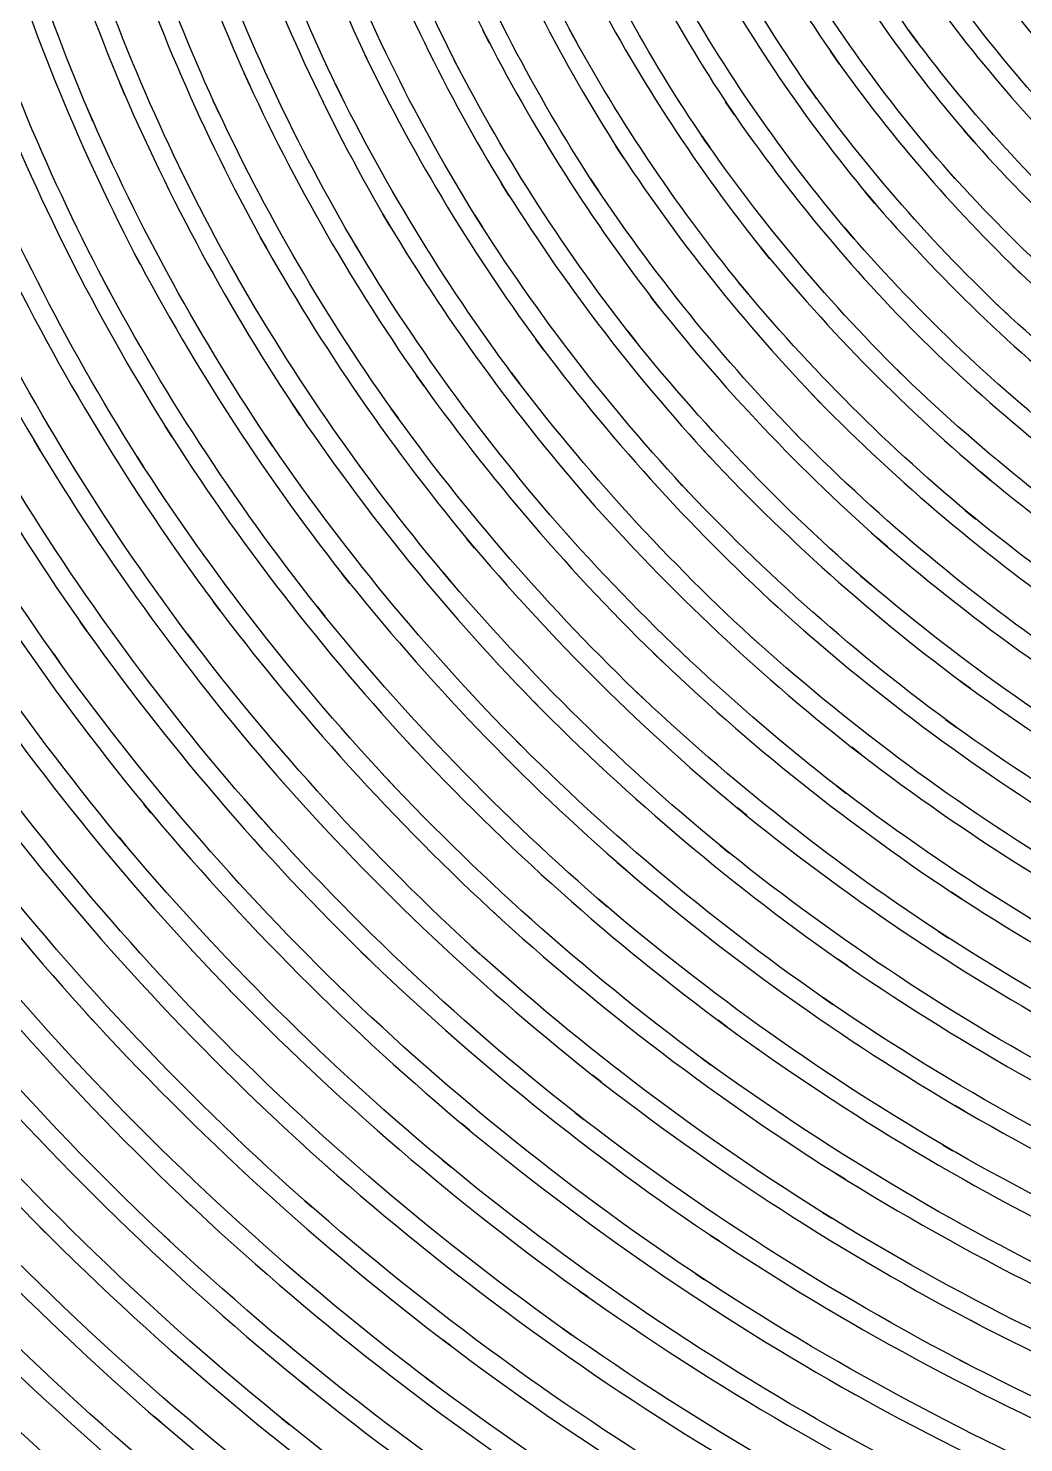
# Model space of a CAD drawing. Extents: x -32 to 185, y 69 to 286.
# Drawn here: x 40.84 to 62.77, y 119.94 to 151.1 of the extents above; entities that cross this region are included whole.
import ezdxf

# ---------------------------------------------------------------- set-up
doc = ezdxf.new("R2010")
doc.units = 0
doc.layers.add('Ebene_1', color=7, linetype='CONTINUOUS')

msp = doc.modelspace()

# ---------------------------------------------------------------- linework, layer by layer
at = {"layer": 'Ebene_1', "color": 7}
for p, q in [((51.006721, 150.770023), (50.861375, 151.056387)), ((52.762831, 151.085915), (52.919377, 150.797514)), ((60.235275, 151.062242), (60.444002, 150.778932)), ((58.713091, 150.312096), (58.515055, 150.594641)), ((48.402464, 150.224532), (48.268064, 150.503005)), ((50.229847, 150.398387), (50.375447, 150.117368)), ((42.971731, 149.626095), (42.858968, 149.890822)), ((45.721334, 149.841186), (45.597625, 150.112786)), ((47.612099, 149.869695), (47.746245, 149.596313)), ((58.013854, 149.832022), (58.211382, 149.555586)), ((42.156421, 149.309949), (42.268931, 149.050058)), ((44.917988, 149.50544), (45.041442, 149.238422)), ((56.393162, 149.204058), (56.20658, 149.479731)), ((55.676616, 148.736967), (55.862689, 148.466894)), ((61.67524, 148.600021), (61.448439, 148.859912)), ((53.964032, 148.23653), (53.788905, 148.506094)), ((61.030985, 148.048421), (61.256767, 147.794639)), ((53.230941, 147.784457), (53.405559, 147.520238)), ((51.432576, 147.416638), (51.269412, 147.679584)), ((59.486401, 147.251693), (59.271565, 147.505984)), ((48.807191, 146.751001), (48.655482, 147.007838)), ((50.684211, 146.980347), (50.84712, 146.722492)), ((46.095771, 146.245219), (45.95577, 146.495692)), ((58.823564, 146.711292), (59.037637, 146.462347)), ((43.307477, 145.904382), (43.178422, 146.149255)), ((48.044063, 146.331765), (48.195009, 146.07951)), ((57.173599, 146.031655), (56.971235, 146.280601)), ((45.319152, 145.843801), (45.458643, 145.597146)), ((62.769532, 145.6394), (62.528986, 145.869255)), ((42.517367, 145.522564), (42.645658, 145.281509)), ((56.492944, 145.503982), (56.694544, 145.259873)), ((54.74396, 144.947291), (54.55356, 145.1914)), ((62.16804, 145.031545), (62.406804, 144.806781)), ((54.046251, 144.433617), (54.235378, 144.194599)), ((60.599784, 144.180344), (60.371711, 144.406636)), ((52.204104, 144.006235), (52.025922, 144.245508)), ((49.562174, 143.214853), (49.39621, 143.449035)), ((51.489848, 143.508089), (51.666758, 143.273653)), ((59.978947, 143.583435), (60.204984, 143.362235)), ((58.298946, 142.843725), (58.0836, 143.066707)), ((46.825808, 142.579507), (46.671044, 142.810125)), ((48.832137, 142.733507), (48.997337, 142.503143)), ((44.00315, 142.106561), (43.859841, 142.332852)), ((46.080498, 142.115979), (46.233989, 141.889942)), ((57.659781, 142.259288), (57.873345, 142.041397)), ((41.102857, 141.801615), (40.970748, 142.023324)), ((55.87338, 141.638197), (55.67127, 141.856851)), ((43.242822, 141.662633), (43.385114, 141.440415)), ((62.057313, 141.130378), (61.819567, 141.328669)), ((55.216652, 141.066742), (55.417488, 140.852414)), ((53.330468, 140.570377), (53.140577, 140.785723)), ((61.484076, 140.480777), (61.719276, 140.287068)), ((52.656177, 140.013941), (52.844541, 139.802668)), ((50.677084, 139.648158), (50.499157, 139.86045)), ((59.773783, 139.673613), (59.549529, 139.869359)), ((47.920609, 138.877903), (47.75439, 139.08714)), ((49.985229, 139.108012), (50.161883, 138.89954)), ((59.181201, 139.035721), (59.403674, 138.843794)), ((45.069442, 138.265975), (44.914679, 138.472157)), ((57.358654, 138.341575), (57.146872, 138.535794)), ((47.212463, 138.354812), (47.377154, 138.149393)), ((42.131221, 137.819248), (41.987149, 138.022884)), ((44.344496, 137.761975), (44.498242, 137.559102)), ((56.746981, 137.716666), (56.956981, 137.52652)), ((41.390239, 137.335102), (41.533294, 137.13452)), ((54.818033, 137.142665), (54.618724, 137.334847)), ((54.187778, 136.53201), (54.385815, 136.343392)), ((61.601167, 136.553646), (61.369785, 136.723937)), ((52.159813, 136.083246), (51.971958, 136.273901)), ((61.059494, 135.867137), (61.28833, 135.700409)), ((49.389592, 135.171972), (49.213446, 135.360845)), ((51.510467, 135.488627), (51.696285, 135.301536)), ((59.202328, 135.091281), (58.983674, 135.261063)), ((46.515262, 134.415717), (46.350571, 134.602554)), ((48.722428, 134.593645), (48.896791, 134.408335)), ((58.6408, 134.416735), (58.857164, 134.250517)), ((43.545477, 133.819826), (43.391477, 134.005389)), ((45.830534, 133.854953), (45.993698, 133.671171)), ((56.671126, 133.75568), (56.464689, 133.924953)), ((42.842677, 133.278916), (42.995404, 133.096152)), ((56.089489, 133.09488), (56.294398, 132.928407)), ((54.013669, 132.554988), (53.818687, 132.724006)), ((53.411923, 131.908951), (53.604869, 131.743242)), ((61.405167, 131.920406), (61.181676, 132.06677)), ((51.236066, 131.497351), (51.052793, 131.665351)), ((60.896584, 131.201696), (61.118039, 131.058005)), ((48.346718, 130.589284), (48.173627, 130.757437)), ((50.61472, 130.867096), (50.79672, 130.701565)), ((58.890001, 130.444117), (58.678473, 130.591194)), ((45.351479, 129.838782), (45.189333, 130.006222)), ((47.705518, 129.976288), (47.876827, 129.810935)), ((58.360546, 129.737753), (58.570291, 129.593374)), ((42.259512, 129.252131), (42.107549, 129.41868)), ((44.691442, 129.243883), (44.852315, 129.079014)), ((56.240689, 129.097112), (56.040362, 129.24508)), ((41.580639, 128.676119), (41.731585, 128.511861)), ((55.689852, 128.404468), (55.888143, 128.259402)), ((53.46385, 127.887333), (53.273959, 128.036089)), ((52.891631, 127.209503), (53.079232, 127.063648)), ((61.472112, 127.24262), (61.256767, 127.368492)), ((50.565593, 126.822721), (50.386647, 126.971656)), ((60.997894, 126.495273), (61.210439, 126.371997)), ((47.553808, 125.910327), (47.38479, 126.059873)), ((49.972501, 126.161004), (50.150174, 126.013927)), ((58.839092, 125.744669), (58.634946, 125.872044)), ((44.435115, 125.157916), (44.276023, 125.307767)), ((46.939844, 125.265716), (47.107081, 125.118563)), ((58.342727, 125.009567), (58.544837, 124.884381)), ((41.218421, 124.572079), (41.068493, 124.722515)), ((43.801041, 124.531402), (43.95886, 124.383562)), ((56.070907, 124.377682), (55.876943, 124.507042)), ((55.551634, 123.656503), (55.743307, 123.529638)), ((53.172904, 123.150492), (52.989122, 123.281252)), ((61.805058, 122.531742), (61.598112, 122.639823)), ((50.151956, 122.070862), (49.977847, 122.202997)), ((52.630722, 122.444433), (52.813231, 122.315557)), ((61.365203, 121.759553), (61.569349, 121.653738)), ((47.015699, 121.146148), (46.851008, 121.279479)), ((49.587883, 121.380509), (49.760465, 121.250359)), ((59.053419, 121.003654), (58.857164, 121.113923)), ((43.771259, 120.38409), (43.615223, 120.518821)), ((46.429735, 120.472697), (46.592898, 120.341249)), ((58.590146, 120.243606), (58.784873, 120.135017))]:
    msp.add_line(p, q, dxfattribs=at)
for points in [[(40.555075, 157.205957), (41.119402, 154.608827), (41.928858, 152.070752), (42.971731, 149.626095)], [(48.500209, 157.18152), (49.125883, 154.967991), (49.965374, 152.820898), (51.006721, 150.770023)], [(42.268931, 149.050058), (41.192966, 151.533915), (40.353474, 154.114245), (39.762165, 156.75592)], [(43.247404, 157.023193), (43.841768, 154.555881), (44.670315, 152.150934), (45.721334, 149.841186)], [(45.899007, 157.015811), (46.51348, 154.677045), (47.351954, 152.402679), (48.402464, 150.224532)], [(52.919377, 150.797514), (51.856394, 152.758025), (50.987884, 154.818318), (50.326829, 156.948356)], [(45.041442, 149.238422), (43.95555, 151.586351), (43.095186, 154.032281), (42.472567, 156.542865)], [(47.746245, 149.596313), (46.659589, 151.810861), (45.78777, 154.124936), (45.143006, 156.50621)], [(50.375447, 150.117368), (49.296174, 152.203116), (48.421555, 154.388645), (47.763809, 156.642902)], [(60.444002, 150.778932), (59.259347, 152.387152), (58.239891, 154.110936), (57.401418, 155.92381)], [(55.689089, 155.704392), (56.514835, 153.810826), (57.527927, 152.004315), (58.713091, 150.312096)], [(65.300225, 150.816605), (64.013496, 152.190388), (62.87135, 153.692972), (61.892113, 155.300173)], [(53.282359, 154.946609), (54.12796, 152.934934), (55.17007, 151.011333), (56.393162, 149.204058)], [(58.211382, 149.555586), (56.98269, 151.274787), (55.927852, 153.112098), (55.062397, 155.040027)], [(60.29942, 154.788027), (61.281203, 153.102935), (62.431749, 151.521951), (63.733242, 150.069768)], [(50.790357, 154.344863), (51.647412, 152.210752), (52.710395, 150.164714), (53.964032, 148.23653)], [(55.862689, 148.466894), (54.597342, 150.303441), (53.514759, 152.259625), (52.631231, 154.307445)], [(63.346587, 149.248604), (61.997749, 150.72166), (60.80113, 152.327079), (59.774802, 154.040426)], [(45.583879, 153.629335), (46.437116, 151.239151), (47.51639, 148.936022), (48.807191, 146.751001)], [(48.221227, 153.904244), (49.081082, 151.643624), (50.156538, 149.471077), (51.432576, 147.416638)], [(53.405559, 147.520238), (52.110685, 149.479477), (51.008757, 151.55937), (50.115302, 153.731153)], [(58.095309, 153.640535), (59.117565, 151.845479), (60.316984, 150.156823), (61.67524, 148.600021)], [(40.14042, 153.594971), (40.952675, 150.938023), (42.013112, 148.363039), (43.307477, 145.904382)], [(42.887477, 153.524717), (43.724677, 151.002424), (44.799115, 148.564894), (46.095771, 146.245219)], [(50.84712, 146.722492), (49.530865, 148.809003), (48.417991, 151.017442), (47.523772, 153.316753)], [(42.645658, 145.281509), (41.315657, 147.77733), (40.222383, 150.392532), (39.380346, 153.092244)], [(48.195009, 146.07951), (46.866026, 148.298639), (45.750607, 150.639187), (44.864533, 153.069335)], [(45.458643, 145.597146), (44.124569, 147.952966), (43.015768, 150.429187), (42.147003, 152.993225)], [(61.256767, 147.794639), (59.852438, 149.373586), (58.608219, 151.08846), (57.542945, 152.913298)], [(55.782507, 152.631516), (56.837599, 150.720896), (58.078255, 148.918713), (59.486401, 147.251693)], [(66.395535, 148.035184), (64.898043, 149.356531), (63.537241, 150.825769), (62.334768, 152.420243)], [(53.368905, 151.767842), (54.447924, 149.736822), (55.722434, 147.815766), (57.173599, 146.031655)], [(59.037637, 146.462347), (57.583927, 148.154057), (56.299489, 149.984241), (55.202906, 151.926424)], [(60.707457, 151.843443), (61.914767, 150.167514), (63.286514, 148.616312), (64.802334, 147.213002)], [(50.861375, 151.056387), (51.956431, 148.900385), (53.25665, 146.854347), (54.74396, 144.947291)], [(56.694544, 145.259873), (55.199088, 147.070456), (53.882069, 149.021804), (52.762831, 151.085915)], [(64.472188, 146.367401), (62.908004, 147.788021), (61.488658, 149.360858), (60.235275, 151.062242)], [(58.515055, 150.594641), (59.766911, 148.807221), (61.192112, 147.147329), (62.769532, 145.6394)], [(48.268064, 150.503005), (49.370246, 148.217185), (50.688539, 146.041837), (52.204104, 144.006235)], [(54.235378, 144.194599), (52.705049, 146.129655), (51.363594, 148.207257), (50.229847, 150.398387)], [(37.211871, 149.969477), (38.253218, 147.132056), (39.555728, 144.397726), (41.102857, 141.801615)], [(42.858968, 149.890822), (43.949187, 147.334929), (45.277406, 144.886963), (46.825808, 142.579507)], [(45.597625, 150.112786), (46.698535, 147.693584), (48.025991, 145.383836), (49.562174, 143.214853)], [(40.060492, 149.841695), (41.130857, 147.146311), (42.450931, 144.556563), (44.00315, 142.106561)], [(51.666758, 143.273653), (50.109447, 145.338782), (48.7517, 147.547475), (47.612099, 149.869695)], [(62.406804, 144.806781), (60.781784, 146.33431), (59.310256, 148.017621), (58.013854, 149.832022)], [(43.385114, 141.440415), (41.794712, 143.924781), (40.439256, 146.552201), (39.336564, 149.288058)], [(46.233989, 141.889942), (44.645878, 144.23049), (43.28075, 146.714856), (42.156421, 149.309949)], [(48.997337, 142.503143), (47.420426, 144.70369), (46.05428, 147.048311), (44.917988, 149.50544)], [(56.20658, 149.479731), (57.495599, 147.574966), (58.966874, 145.800019), (60.599784, 144.180344)], [(60.204984, 143.362235), (58.525746, 145.003545), (57.008908, 146.803438), (55.676616, 148.736967)], [(61.448439, 148.859912), (62.883314, 147.215802), (64.476515, 145.716782), (66.205389, 144.385254)], [(53.788905, 148.506094), (55.106943, 146.478383), (56.617417, 144.582018), (58.298946, 142.843725)], [(65.93328, 143.51878), (64.155278, 144.864818), (62.513204, 146.382165), (61.030985, 148.048421)], [(57.873345, 142.041397), (56.145998, 143.802853), (54.591233, 145.7262), (53.230941, 147.784457)], [(51.269412, 147.679584), (52.608322, 145.524091), (54.15036, 143.500962), (55.87338, 141.638197)], [(59.271565, 147.505984), (60.755566, 145.74911), (62.407313, 144.140635), (64.202878, 142.70347)], [(48.655482, 147.007838), (50.00712, 144.719472), (51.572576, 142.563725), (53.330468, 140.570377)], [(55.417488, 140.852414), (53.649159, 142.740379), (52.064103, 144.792272), (50.684211, 146.980347)], [(45.95577, 146.495692), (47.311481, 144.070381), (48.89221, 141.777688), (50.677084, 139.648158)], [(63.897678, 141.848197), (62.05324, 143.301653), (60.353893, 144.930236), (58.823564, 146.711292)], [(43.178422, 146.149255), (44.529296, 143.58318), (46.117152, 141.148705), (47.920609, 138.877903)], [(52.844541, 139.802668), (51.042612, 141.822997), (49.435156, 144.00929), (48.044063, 146.331765)], [(56.971235, 146.280601), (58.497237, 144.404599), (60.200656, 142.679798), (62.057313, 141.130378)], [(37.426708, 145.973619), (38.740164, 143.116343), (40.315292, 140.386595), (42.131221, 137.819248)], [(40.332347, 145.973873), (41.669221, 143.263471), (43.255295, 140.683141), (45.069442, 138.265975)], [(50.161883, 138.89954), (48.334245, 141.057578), (46.712789, 143.382853), (45.319152, 145.843801)], [(62.528986, 145.869255), (64.191169, 144.280126), (66.004553, 142.856198), (67.942664, 141.618342)], [(41.533294, 137.13452), (39.67791, 139.735468), (38.066381, 142.502125), (36.719325, 145.399364)], [(44.498242, 137.559102), (42.643367, 140.008086), (41.01962, 142.624052), (39.647874, 145.372636)], [(47.377154, 138.149393), (45.531697, 140.450741), (43.904641, 142.919325), (42.517367, 145.522564)], [(61.719276, 140.287068), (59.814511, 141.854815), (58.064254, 143.602017), (56.492944, 145.503982)], [(54.55356, 145.1914), (56.11418, 143.190416), (57.8624, 141.342669), (59.773783, 139.673613)], [(67.730118, 140.735323), (65.741862, 141.984379), (63.878842, 143.423326), (62.16804, 145.031545)], [(59.403674, 138.843794), (57.44469, 140.532959), (55.650907, 142.404888), (54.046251, 144.433617)], [(60.371711, 144.406636), (62.088367, 142.703216), (63.965642, 141.169069), (65.976553, 139.825831)], [(52.025922, 144.245508), (53.613269, 142.113688), (55.398907, 140.136886), (57.358654, 138.341575)], [(49.39621, 143.449035), (51.001884, 141.181796), (52.817304, 139.07034), (54.818033, 137.142665)], [(56.956981, 137.52652), (54.950652, 139.343976), (53.119959, 141.346742), (51.489848, 143.508089)], [(65.730153, 138.951467), (63.669351, 140.307941), (61.743458, 141.859142), (59.978947, 143.583435)], [(58.0836, 143.066707), (59.848111, 141.242633), (61.782913, 139.590886), (63.861278, 138.134375)], [(46.671044, 142.810125), (48.287154, 140.401868), (50.12472, 138.149648), (52.159813, 136.083246)], [(54.385815, 136.343392), (52.339013, 138.294993), (50.479557, 140.43445), (48.832137, 142.733507)], [(43.859841, 142.332852), (45.477225, 139.780013), (47.328535, 137.382447), (49.389592, 135.171972)], [(51.696285, 135.301536), (49.616901, 137.393647), (47.736572, 139.67514), (46.080498, 142.115979)], [(63.581278, 137.270193), (61.453785, 138.741721), (59.470874, 140.412305), (57.659781, 142.259288)], [(38.012163, 141.887651), (39.60511, 139.034449), (41.457439, 136.333464), (43.545477, 133.819826)], [(40.970748, 142.023324), (42.580495, 139.322085), (44.436642, 136.775356), (46.515262, 134.415717)], [(55.67127, 141.856851), (57.475999, 139.906013), (59.46171, 138.130302), (61.601167, 136.553646)], [(48.896791, 134.408335), (46.791953, 136.646301), (44.899151, 139.074921), (43.242822, 141.662633)], [(42.995404, 133.096152), (40.865875, 135.640846), (38.9746, 138.375939), (37.345762, 141.266814)], [(45.993698, 133.671171), (43.872314, 136.060082), (41.975694, 138.639903), (40.328529, 141.377542)], [(61.819567, 141.328669), (63.76786, 139.702631), (65.867353, 138.265975), (68.088518, 137.038811)], [(61.28833, 135.700409), (59.100255, 137.29412), (57.067199, 139.091212), (55.216652, 141.066742)], [(53.140577, 140.785723), (54.978143, 138.702012), (57.00789, 136.795465), (59.202328, 135.091281)], [(67.901936, 136.149682), (65.630371, 137.386774), (63.481241, 138.836921), (61.484076, 140.480777)], [(58.857164, 134.250517), (56.614617, 135.973537), (54.538542, 137.903502), (52.656177, 140.013941)], [(50.499157, 139.86045), (52.361922, 137.637757), (54.428324, 135.594009), (56.671126, 133.75568)], [(59.549529, 139.869359), (61.55153, 138.121648), (63.714405, 136.566883), (66.009135, 135.2267)], [(47.75439, 139.08714), (49.633956, 136.720628), (51.72963, 134.533826), (54.013669, 132.554988)], [(56.294398, 132.928407), (54.003996, 134.787863), (51.891521, 136.85681), (49.985229, 139.108012)], [(65.789462, 134.344953), (63.444078, 135.6971), (61.231312, 137.267902), (59.181201, 139.035721)], [(44.914679, 138.472157), (46.802389, 135.9575), (48.918428, 133.622553), (51.236066, 131.497351)], [(57.146872, 138.535794), (59.19571, 136.659028), (61.416621, 134.978518), (63.779823, 133.517425)], [(53.604869, 131.743242), (51.274248, 133.744735), (49.134283, 135.958264), (47.212463, 138.354812)], [(38.981219, 137.743648), (40.858493, 134.919463), (42.991077, 132.273461), (45.351479, 129.838782)], [(41.987149, 138.022884), (43.87435, 135.355245), (46.003371, 132.866807), (48.346718, 130.589284)], [(50.79672, 130.701565), (48.433518, 132.851534), (46.273443, 135.214991), (44.344496, 137.761975)], [(35.905797, 137.639793), (37.763726, 134.656263), (39.89071, 131.848624), (42.259512, 129.252131)], [(63.526041, 132.644843), (61.112948, 134.119935), (58.843164, 135.818009), (56.746981, 137.716666)], [(47.876827, 129.810935), (45.488934, 132.114879), (43.317404, 134.633608), (41.390239, 137.335102)], [(54.618724, 137.334847), (56.707271, 135.322663), (58.979346, 133.509789), (61.405167, 131.920406)], [(41.731585, 128.511861), (39.320019, 131.138467), (37.153071, 133.979935), (35.257979, 137.000374)], [(44.852315, 129.079014), (42.448131, 131.541896), (40.274311, 134.219972), (38.3586, 137.079283)], [(61.118039, 131.058005), (58.643091, 132.663425), (56.322653, 134.495899), (54.187778, 136.53201)], [(61.369785, 136.723937), (63.606732, 135.0755), (65.993607, 133.64088), (68.498592, 132.43917)], [(51.971958, 136.273901), (54.092578, 134.120699), (56.408435, 132.169097), (58.890001, 130.444117)], [(68.338991, 131.544442), (65.782844, 132.754807), (63.345569, 134.202153), (61.059494, 135.867137)], [(49.213446, 135.360845), (51.357739, 133.061025), (53.71025, 130.96395), (56.240689, 129.097112)], [(58.570291, 129.593374), (56.039853, 131.33602), (53.676396, 133.309716), (51.510467, 135.488627)], [(58.983674, 135.261063), (61.27433, 133.482298), (63.726114, 131.921424), (66.306953, 130.598754)], [(46.350571, 134.602554), (48.510391, 132.15077), (50.891666, 129.902622), (53.46385, 127.887333)], [(55.888143, 128.259402), (53.30985, 130.14584), (50.911011, 132.266333), (48.722428, 134.593645)], [(66.112735, 129.710924), (63.481496, 131.044005), (60.979821, 132.619388), (58.6408, 134.416735)], [(43.391477, 134.005389), (45.55817, 131.396882), (47.959809, 128.992519), (50.565593, 126.822721)], [(53.079232, 127.063648), (50.459956, 129.100498), (48.033372, 131.374023), (45.830534, 133.854953)], [(56.464689, 133.924953), (58.801928, 132.009497), (61.312258, 130.314859), (63.963096, 128.863643)], [(40.344056, 133.575716), (42.508713, 130.806463), (44.92206, 128.240515), (47.553808, 125.910327)], [(34.019868, 133.241243), (36.151943, 130.139477), (38.561218, 127.237732), (41.218421, 124.572079)], [(37.217217, 133.319134), (39.370419, 130.385266), (41.786567, 127.653456), (44.435115, 125.157916)], [(50.150174, 126.013927), (47.497808, 128.207399), (45.051624, 130.639303), (42.842677, 133.278916)], [(63.735278, 127.983678), (61.034294, 129.447418), (58.474582, 131.15855), (56.089489, 133.09488)], [(47.107081, 125.118563), (44.430024, 127.473798), (41.973403, 130.068662), (39.768019, 132.87037)], [(43.95886, 124.383562), (41.265512, 126.906136), (38.807109, 129.668745), (36.614453, 132.636952)], [(53.818687, 132.724006), (56.19538, 130.664961), (58.757637, 128.829941), (61.472112, 127.24262)], [(61.210439, 126.371997), (58.446328, 127.973828), (55.835452, 129.827455), (53.411923, 131.908951)], [(61.181676, 132.06677), (63.709314, 130.410517), (66.385353, 128.992519), (69.175174, 127.831256)], [(51.052793, 131.665351), (53.46105, 129.457167), (56.067598, 127.475096), (58.839092, 125.744669)], [(69.042556, 126.932099), (66.201062, 128.100413), (63.47386, 129.52984), (60.896584, 131.201696)], [(48.173627, 130.757437), (50.605557, 128.39393), (53.249014, 126.258342), (56.070907, 124.377682)], [(58.544837, 124.884381), (55.723961, 126.631404), (53.069304, 128.63417), (50.61472, 130.867096)], [(58.678473, 130.591194), (61.26033, 128.796646), (64.002805, 127.244401), (66.870517, 125.954771)], [(45.189333, 130.006222), (47.636027, 127.482656), (50.308502, 125.187749), (53.172904, 123.150492)], [(55.743307, 123.529638), (52.87305, 125.428676), (50.182502, 127.586638), (47.705518, 129.976288)], [(66.703281, 125.061188), (63.784405, 126.360059), (60.99153, 127.925617), (58.360546, 129.737753)], [(42.107549, 129.41868), (44.560351, 126.730245), (47.252935, 124.270697), (50.151956, 122.070862)], [(52.813231, 122.315557), (49.900974, 124.372999), (47.182172, 126.692164), (44.691442, 129.243883)], [(56.040362, 129.24508), (58.669819, 127.305161), (61.472367, 125.611236), (64.41237, 124.185195)], [(35.685106, 128.759737), (38.121872, 125.729371), (40.828457, 122.925983), (43.771259, 120.38409)], [(38.936418, 129.001378), (41.386166, 126.143797), (44.09046, 123.514416), (47.015699, 121.146148)], [(49.760465, 121.250359), (46.814353, 123.472263), (44.07646, 125.957953), (41.580639, 128.676119)], [(64.210769, 123.298638), (61.220112, 124.73593), (58.367673, 126.445179), (55.689852, 128.404468)], [(46.592898, 120.341249), (43.621332, 122.73347), (40.873002, 125.390596), (38.381509, 128.27969)], [(43.317659, 119.595914), (40.329802, 122.163542), (37.580199, 124.996559), (35.10296, 128.059838)], [(53.273959, 128.036089), (55.94338, 125.944437), (58.799128, 124.101857), (61.805058, 122.531742)], [(61.569349, 121.653738), (58.513273, 123.23691), (55.608398, 125.096672), (52.891631, 127.209503)], [(61.256767, 127.368492), (64.077642, 125.719011), (67.044627, 124.332551), (70.119538, 123.226958)], [(25.884346, 126.876026), (46.257063, 106.503309), (76.89598, 100.40885), (103.514218, 111.434485)], [(50.386647, 126.971656), (53.087886, 124.722515), (55.988943, 122.724815), (59.053419, 121.003654)], [(70.013138, 122.324211), (66.886554, 123.43538), (63.868914, 124.83169), (60.997894, 126.495273)], [(47.38479, 126.059873), (50.109447, 123.647543), (53.048177, 121.488283), (56.16458, 119.609125)], [(58.784873, 120.135017), (55.670252, 121.871298), (52.720322, 123.888471), (49.972501, 126.161004)], [(58.634946, 125.872044), (61.511567, 124.076097), (64.54677, 122.54755), (67.702373, 121.305927)], [(44.276023, 125.307767), (47.015699, 122.726928), (49.983956, 120.4001), (53.144141, 118.356277)], [(55.862689, 118.751433), (52.697159, 120.647697), (49.710319, 122.828135), (46.939844, 125.265716)], [(67.561354, 120.407864), (64.354588, 121.657123), (61.26873, 123.197532), (58.342727, 125.009567)], [(41.068493, 124.722515), (43.813768, 121.968153), (46.803153, 119.46803), (49.999483, 117.253279)], [(52.809668, 117.510829), (49.60061, 119.573641), (46.585262, 121.923607), (43.801041, 124.531402)], [(55.876943, 124.507042), (58.801928, 122.557681), (61.898985, 120.879563), (65.129425, 119.493892)], [(34.390741, 124.075002), (37.118962, 120.96201), (40.122092, 118.101349), (43.364241, 115.528045)], [(37.770854, 124.309082), (40.512056, 121.37753), (43.512895, 118.699633), (46.736462, 116.30838)], [(49.632174, 116.421551), (46.387989, 118.657073), (43.353041, 121.181734), (40.563984, 123.964555)], [(46.337844, 115.491161), (43.067186, 117.905069), (40.021292, 120.609515), (37.237581, 123.571383)], [(64.953788, 118.601786), (61.67244, 119.997104), (58.525237, 121.689145), (55.551634, 123.656503)], [(42.934059, 114.726812), (39.646092, 117.324578), (36.598925, 120.213468), (33.829723, 123.358303)], [(52.989122, 123.281252), (55.95458, 121.172188), (59.106365, 119.337474), (62.404768, 117.800171)], [(61.598112, 122.639823), (64.713752, 121.01241), (67.971682, 119.672965), (71.330921, 118.638568)], [(49.977847, 122.202997), (52.976141, 119.927918), (56.175016, 117.929811), (59.534765, 116.233518)], [(62.19604, 116.915217), (58.846473, 118.46428), (55.644798, 120.315108), (52.630722, 122.444433)], [(71.251249, 117.732843), (67.840336, 118.771517), (64.531242, 120.119413), (61.365203, 121.759553)], [(46.851008, 121.279479), (49.873229, 118.832863), (53.11105, 116.66505), (56.524508, 114.802692)], [(59.291928, 115.357219), (55.88178, 117.067257), (52.633777, 119.083336), (49.587883, 121.380509)], [(58.857164, 121.113923), (62.029822, 119.332103), (65.35877, 117.842833), (68.801755, 116.664846)], [(43.615223, 120.518821), (46.652971, 117.894913), (49.921592, 115.550903), (53.381632, 113.515734)], [(56.248071, 113.936345), (52.784722, 115.814307), (49.498537, 118.002204), (46.429735, 120.472697)], [(68.687719, 115.762812), (65.193061, 116.946934), (61.813203, 118.44687), (58.590146, 120.243606)]]:
    msp.add_open_spline(points, degree=3, dxfattribs=at)

doc.saveas('drawing.dxf')
